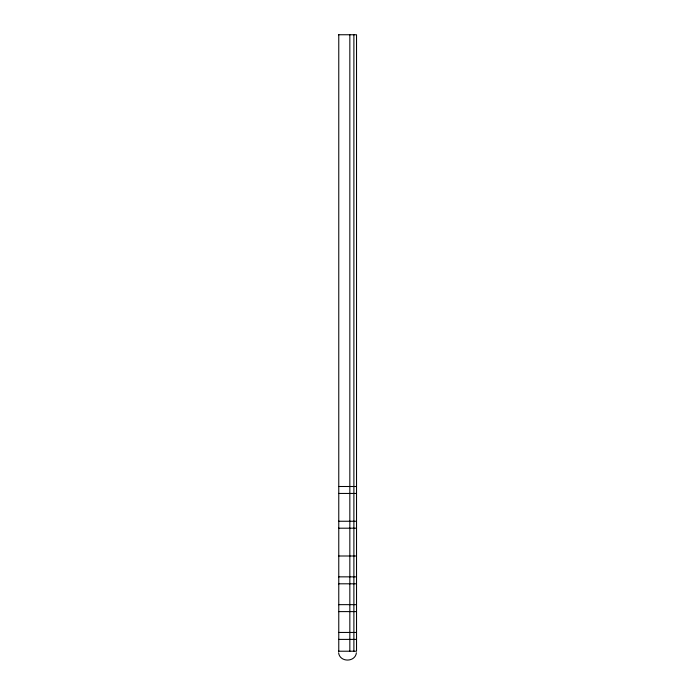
<?xml version="1.0" encoding="UTF-8"?>
<svg xmlns="http://www.w3.org/2000/svg" width="695" height="695" viewBox="0 0 695 695"><rect width="100%" height="100%" fill="white"/><g stroke="black" fill="none" stroke-linecap="round" stroke-linejoin="round"><path stroke-width="1.04" d="M356.396 652.787C355.241 662.483 339.759 662.483 338.604 652.787M338.465 34.75L356.535 34.75L356.535 651.215L338.465 651.215M338.465 486.5L356.535 486.5M338.465 493.45L356.535 493.45M338.465 521.25L356.535 521.25M338.465 528.2L356.535 528.2M338.465 556L356.535 556M338.465 576.85L356.535 576.85M338.465 583.8L356.535 583.8M338.465 604.65L356.535 604.65M338.465 611.6L356.535 611.6M338.465 632.45L356.535 632.45M338.465 639.4L356.535 639.4M353.885 34.75L353.885 651.215M349.837 34.75L349.837 651.215M338.769 34.75L338.769 651.215"/></g></svg>
